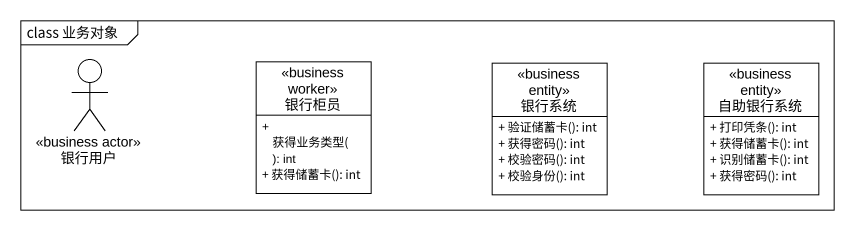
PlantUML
@startuml
mainframe class 业务对象
allowmixing
hide circle
hide empty members
skinparam classAttributeIconSize 0
actor 银行用户 <<business actor>>
class 银行柜员 <<business worker>> {
  + 获得业务类型(): int
  + 获得储蓄卡(): int
}
class 银行系统 <<business entity>> {
  + 验证储蓄卡(): int
  + 获得密码(): int
  + 校验密码(): int
  + 校验身份(): int
}
class 自助银行系统 <<business entity>> {
  + 打印凭条(): int
  + 获得储蓄卡(): int
  + 识别储蓄卡(): int
  + 获得密码(): int
}
@enduml
